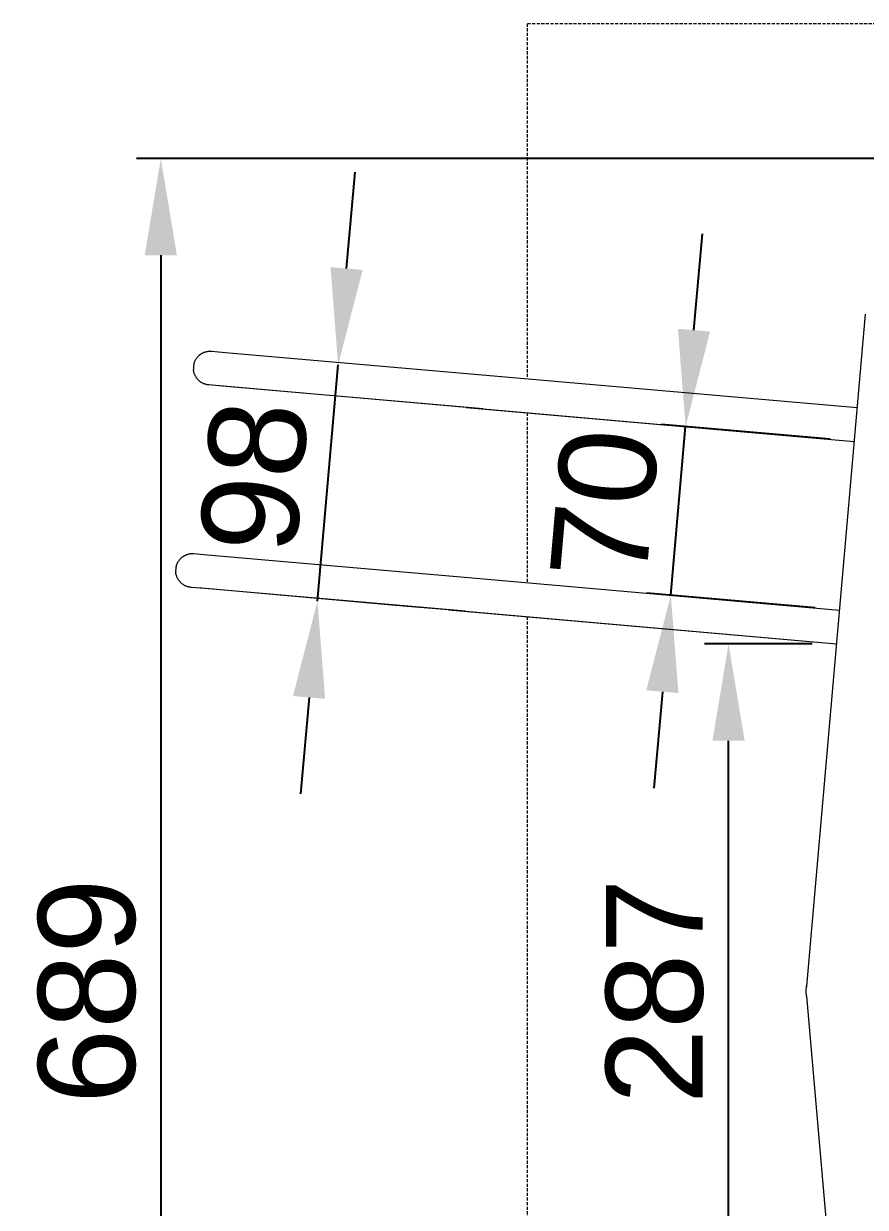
# Model space of a CAD drawing. Header units: millimetres. Extents: x -208 to 4974, y -28 to 3137.
# Drawn here: x -208 to 139.8, y 1375.3 to 1864.6 of the extents above; entities that cross this region are included whole.
import ezdxf

# ---------------------------------------------------------------- set-up
doc = ezdxf.new("R2010")
doc.units = ezdxf.units.MM
doc.linetypes.add('HIDDEN', pattern=[1.905, 1.27, -0.635])
for name, color, linetype, lineweight in [('ZANO_R', 7, 'Continuous', 0), ('ZANO_R_przerywana', 7, 'HIDDEN', 0), ('ZANO_W', 1, 'Continuous', 0)]:
    doc.layers.add(name, color=color, linetype=linetype, lineweight=lineweight)
doc.styles.add('Arial', font='arial.ttf')
doc.styles.get("Standard").update_dxf_attribs({"font": 'ARIALUNI.TTF'})
doc.dimstyles.new('pl i ang', dxfattribs={"dimtxt": 50, "dimasz": 50, "dimexe": 1.25, "dimexo": 0.625, "dimgap": 10, "dimtad": 1, "dimtoh": 1, "dimtxsty": 'Standard', "dimcen": 2.5, "dimclrd": 1, "dimclre": 1, "dimclrt": 1, "dimadec": 0, "dimazin": 0, "dimtfac": 1, "dimtmove": 0, "dimatfit": 3, "dimfxl": 1, "dimarcsym": 1})

# ---------------------------------------------------------------- blocks, each defined once
blk = doc.blocks.new('*D508')
at = {"layer": 'ZANO_W', "color": 1, "lineweight": -2}
for p, q in [((156.71, 1808.86), (-161.35, 1808.86)), ((-151.35, 1768.86), (-151.35, 1160.32)), ((157.54, 1120.32), (-161.35, 1120.32))]:
    blk.add_line(p, q, dxfattribs=at)
at = {"layer": 'ZANO_W', "color": 1}
for points in [[(-144.69, 1768.86), (-158.02, 1768.86), (-151.35, 1808.86)], [(-158.02, 1160.32), (-144.69, 1160.32), (-151.35, 1120.32)]]:
    blk.add_solid(points, dxfattribs=at)
at = {"layer": 'ZANO_W', "color": 1, "insert": (-181.78, 1464.59), "char_height": 40, "attachment_point": 5, "rotation": 90, "style": 'Arial'}
blk.add_mtext('689', dxfattribs=at)
blk = doc.blocks.new('*D509')
at = {"layer": 'ZANO_W', "color": 1, "lineweight": -2}
for p, q in [((68.98, 1737.87), (72.47, 1777.72)), ((125.21, 1692.8), (55.54, 1698.9)), ((59.4, 1628.29), (65.5, 1698.02)), ((119.11, 1623.07), (49.43, 1629.16)), ((55.91, 1588.44), (52.42, 1548.59))]:
    blk.add_line(p, q, dxfattribs=at)
at = {"layer": 'ZANO_W', "color": 1}
for points in [[(62.34, 1738.45), (75.62, 1737.29), (65.5, 1698.02)], [(62.55, 1587.86), (49.27, 1589.02), (59.4, 1628.29)]]:
    blk.add_solid(points, dxfattribs=at)
at = {"layer": 'ZANO_W', "color": 1, "insert": (32.14, 1665.81), "char_height": 40, "attachment_point": 5, "rotation": 85, "style": 'Arial'}
blk.add_mtext('70', dxfattribs=at)
blk = doc.blocks.new('*D510')
at = {"layer": 'ZANO_W', "color": 1, "lineweight": -2}
for p, q in [((-74.59, 1763.38), (-71.1, 1803.23)), ((-88.03, 1724.4), (-88.03, 1724.4)), ((-86.61, 1625.9), (-78.07, 1723.53)), ((-96.58, 1626.78), (-96.58, 1626.78)), ((-90.1, 1586.06), (-93.59, 1546.21))]:
    blk.add_line(p, q, dxfattribs=at)
at = {"layer": 'ZANO_W', "color": 1}
for points in [[(-81.23, 1763.96), (-67.95, 1762.8), (-78.07, 1723.53)], [(-83.46, 1585.48), (-96.74, 1586.64), (-86.61, 1625.9)]]:
    blk.add_solid(points, dxfattribs=at)
at = {"layer": 'ZANO_W', "color": 1, "insert": (-112.65, 1677.37), "char_height": 40, "attachment_point": 5, "rotation": 85, "style": 'Arial'}
blk.add_mtext('98', dxfattribs=at)
blk = doc.blocks.new('*D511')
at = {"layer": 'ZANO_W', "color": 1, "lineweight": -2}
for p, q in [((117.85, 1608.19), (73.26, 1608.19)), ((83.26, 1360.94), (83.26, 1568.19)), ((117.85, 1320.94), (73.26, 1320.94))]:
    blk.add_line(p, q, dxfattribs=at)
at = {"layer": 'ZANO_W', "color": 1}
for points in [[(89.93, 1568.19), (76.6, 1568.19), (83.26, 1608.19)], [(76.6, 1360.94), (89.93, 1360.94), (83.26, 1320.94)]]:
    blk.add_solid(points, dxfattribs=at)
at = {"layer": 'ZANO_W', "color": 1, "insert": (52.84, 1464.57), "char_height": 40, "attachment_point": 5, "rotation": 90, "style": 'Arial'}
blk.add_mtext('287', dxfattribs=at)

msp = doc.modelspace()

# ---------------------------------------------------------------- linework, layer by layer
at = {"layer": 'ZANO_R'}
for p, q in [((139.77, 1744.47), (115.47, 1466.69)), ((-135.74, 1727.26), (-135.57, 1727.42)), ((-135.57, 1727.42), (-135.43, 1727.54)), ((-135.43, 1727.54), (-135.3, 1727.66)), ((-135.3, 1727.66), (-135.15, 1727.77)), ((-135.15, 1727.77), (-135.01, 1727.88)), ((-135.01, 1727.88), (-134.86, 1727.98)), ((-134.86, 1727.98), (-134.71, 1728.08)), ((-134.71, 1728.08), (-134.56, 1728.18)), ((-134.56, 1728.18), (-134.4, 1728.27)), ((-134.4, 1728.27), (-134.22, 1728.37)), ((-134.22, 1728.37), (-134.04, 1728.47)), ((-134.04, 1728.47), (-133.85, 1728.56)), ((-133.85, 1728.56), (-133.66, 1728.65)), ((-133.66, 1728.65), (-133.46, 1728.73)), ((-133.46, 1728.73), (-133.27, 1728.8)), ((-133.27, 1728.8), (-133.07, 1728.87)), ((-133.07, 1728.87), (-132.87, 1728.93)), ((-132.87, 1728.93), (-132.67, 1728.99)), ((-132.67, 1728.99), (-132.46, 1729.04)), ((-132.46, 1729.04), (-132.25, 1729.08)), ((-132.25, 1729.08), (-132.05, 1729.12)), ((-132.05, 1729.12), (-131.84, 1729.15)), ((-131.84, 1729.15), (-131.63, 1729.18)), ((-131.63, 1729.18), (-131.42, 1729.19)), ((-131.42, 1729.19), (-131.21, 1729.21)), ((-131.21, 1729.21), (-131, 1729.21)), ((-131, 1729.21), (-130.79, 1729.21)), ((-130.79, 1729.21), (-130.59, 1729.21)), ((-130.59, 1729.21), (-130.38, 1729.2)), ((-130.38, 1729.2), (-124.69, 1728.7)), ((-124.69, 1728.7), (-31.26, 1720.54)), ((-137.87, 1722.82), (-137.89, 1722.58)), ((-137.89, 1722.58), (-137.89, 1722.34)), ((-137.84, 1723.07), (-137.87, 1722.82)), ((-137.81, 1723.31), (-137.84, 1723.07)), ((-137.77, 1723.54), (-137.81, 1723.31)), ((-137.72, 1723.78), (-137.77, 1723.54)), ((-137.66, 1724.02), (-137.72, 1723.78)), ((-137.66, 1724.02), (-137.6, 1724.23)), ((-137.6, 1724.23), (-137.53, 1724.44)), ((-137.53, 1724.44), (-137.46, 1724.65)), ((-137.46, 1724.65), (-137.38, 1724.86)), ((-137.38, 1724.86), (-137.29, 1725.07)), ((-137.29, 1725.07), (-137.19, 1725.27)), ((-137.19, 1725.27), (-137.09, 1725.47)), ((-137.09, 1725.47), (-136.98, 1725.67)), ((-136.98, 1725.67), (-136.87, 1725.86)), ((-136.87, 1725.86), (-136.75, 1726.05)), ((-136.75, 1726.05), (-136.62, 1726.24)), ((-136.62, 1726.24), (-136.49, 1726.42)), ((-136.49, 1726.42), (-136.36, 1726.6)), ((-136.36, 1726.6), (-136.21, 1726.77)), ((-136.21, 1726.77), (-136.07, 1726.93)), ((-136.07, 1726.93), (-135.91, 1727.1)), ((-135.91, 1727.1), (-135.74, 1727.26)), ((-137.89, 1722.34), (-137.89, 1722.1)), ((-137.89, 1722.1), (-137.89, 1721.86)), ((-137.89, 1721.86), (-137.87, 1721.61)), ((-137.85, 1721.38), (-137.87, 1721.61)), ((-137.81, 1721.14), (-137.85, 1721.38)), ((-137.77, 1720.9), (-137.81, 1721.14)), ((-137.72, 1720.67), (-137.77, 1720.9)), ((-137.67, 1720.43), (-137.72, 1720.67)), ((-137.6, 1720.2), (-137.67, 1720.43)), ((-137.53, 1719.98), (-137.6, 1720.2)), ((-137.45, 1719.75), (-137.53, 1719.98)), ((-137.36, 1719.53), (-137.45, 1719.75)), ((-137.26, 1719.31), (-137.36, 1719.53)), ((-137.16, 1719.09), (-137.26, 1719.31)), ((-137.05, 1718.88), (-137.16, 1719.09)), ((-136.93, 1718.67), (-137.05, 1718.88)), ((-136.81, 1718.46), (-136.93, 1718.67)), ((-136.67, 1718.26), (-136.81, 1718.46)), ((-136.54, 1718.07), (-136.67, 1718.26)), ((-136.39, 1717.88), (-136.54, 1718.07)), ((-136.24, 1717.69), (-136.39, 1717.88)), ((-136.08, 1717.51), (-136.24, 1717.69)), ((-135.92, 1717.34), (-136.08, 1717.51)), ((-31.26, 1720.54), (-16.93, 1719.29)), ((-16.93, 1719.29), (136.39, 1705.87)), ((-135.75, 1717.17), (-135.92, 1717.34)), ((-135.57, 1717.01), (-135.75, 1717.17)), ((-135.39, 1716.85), (-135.57, 1717.01)), ((-135.2, 1716.7), (-135.39, 1716.85)), ((-135.01, 1716.55), (-135.2, 1716.7)), ((-134.82, 1716.42), (-135.01, 1716.55)), ((-134.62, 1716.29), (-134.82, 1716.42)), ((-134.41, 1716.16), (-134.62, 1716.29)), ((-134.2, 1716.04), (-134.41, 1716.16)), ((-133.99, 1715.94), (-134.2, 1716.04)), ((-133.77, 1715.83), (-133.99, 1715.94)), ((-133.55, 1715.74), (-133.77, 1715.83)), ((-133.33, 1715.65), (-133.55, 1715.74)), ((-133.1, 1715.57), (-133.33, 1715.65)), ((-132.87, 1715.5), (-133.1, 1715.57)), ((-132.64, 1715.44), (-132.87, 1715.5)), ((-132.41, 1715.38), (-132.64, 1715.44)), ((-132.18, 1715.33), (-132.41, 1715.38)), ((-131.94, 1715.29), (-132.18, 1715.33)), ((-131.7, 1715.26), (-131.94, 1715.29)), ((-131.46, 1715.24), (-131.7, 1715.26)), ((-125.91, 1714.75), (-131.46, 1715.24)), ((-43.94, 1707.54), (-128.63, 1714.99)), ((-32.48, 1706.59), (-125.91, 1714.75)), ((-25.21, 1705.9), (-43.94, 1707.54)), ((-18.15, 1705.34), (-32.48, 1706.59)), ((-25.21, 1705.9), (135.17, 1691.87)), ((-18.15, 1705.34), (135.17, 1691.93)), ((-142.47, 1644.09), (-142.33, 1644.2)), ((-142.33, 1644.2), (-142.18, 1644.3)), ((-142.18, 1644.3), (-142.03, 1644.4)), ((-142.03, 1644.4), (-141.88, 1644.5)), ((-141.88, 1644.5), (-141.72, 1644.59)), ((-141.72, 1644.59), (-141.54, 1644.69)), ((-141.54, 1644.69), (-141.36, 1644.79)), ((-141.36, 1644.79), (-141.17, 1644.88)), ((-141.17, 1644.88), (-140.98, 1644.97)), ((-140.98, 1644.97), (-140.78, 1645.05)), ((-140.78, 1645.05), (-140.59, 1645.12)), ((-140.59, 1645.12), (-140.39, 1645.19)), ((-140.39, 1645.19), (-140.19, 1645.25)), ((-140.19, 1645.25), (-139.99, 1645.31)), ((-139.99, 1645.31), (-139.78, 1645.36)), ((-139.78, 1645.36), (-139.58, 1645.4)), ((-139.58, 1645.4), (-139.37, 1645.44)), ((-139.37, 1645.44), (-139.16, 1645.47)), ((-139.16, 1645.47), (-138.95, 1645.5)), ((-138.95, 1645.5), (-138.74, 1645.51)), ((-138.74, 1645.51), (-138.53, 1645.53)), ((-138.53, 1645.53), (-138.32, 1645.53)), ((-138.32, 1645.53), (-138.11, 1645.53)), ((-138.11, 1645.53), (-137.91, 1645.53)), ((-137.91, 1645.53), (-137.7, 1645.52)), ((-137.7, 1645.52), (-132.02, 1645.02)), ((-132.02, 1645.02), (-38.58, 1636.86)), ((-145.16, 1639.39), (-145.19, 1639.14)), ((-145.13, 1639.63), (-145.16, 1639.39)), ((-145.09, 1639.86), (-145.13, 1639.63)), ((-145.04, 1640.1), (-145.09, 1639.86)), ((-144.98, 1640.34), (-145.04, 1640.1)), ((-144.98, 1640.34), (-144.92, 1640.55)), ((-144.92, 1640.55), (-144.85, 1640.76)), ((-144.85, 1640.76), (-144.78, 1640.97)), ((-144.78, 1640.97), (-144.7, 1641.18)), ((-144.7, 1641.18), (-144.61, 1641.39)), ((-144.61, 1641.39), (-144.51, 1641.59)), ((-144.51, 1641.59), (-144.41, 1641.79)), ((-144.41, 1641.79), (-144.31, 1641.99)), ((-144.31, 1641.99), (-144.19, 1642.18)), ((-144.19, 1642.18), (-144.07, 1642.37)), ((-144.07, 1642.37), (-143.95, 1642.56)), ((-143.95, 1642.56), (-143.81, 1642.74)), ((-143.81, 1642.74), (-143.68, 1642.92)), ((-143.68, 1642.92), (-143.53, 1643.09)), ((-143.53, 1643.09), (-143.39, 1643.25)), ((-143.39, 1643.25), (-143.23, 1643.41)), ((-143.23, 1643.41), (-143.07, 1643.58)), ((-143.07, 1643.58), (-142.89, 1643.74)), ((-142.89, 1643.74), (-142.76, 1643.86)), ((-142.76, 1643.86), (-142.62, 1643.98)), ((-142.62, 1643.98), (-142.47, 1644.09)), ((-145.21, 1638.9), (-145.22, 1638.66)), ((-145.22, 1638.66), (-145.22, 1638.42)), ((-145.22, 1638.42), (-145.21, 1638.18)), ((-145.19, 1639.14), (-145.21, 1638.9)), ((-145.21, 1638.18), (-145.19, 1637.93)), ((-145.17, 1637.69), (-145.19, 1637.93)), ((-145.13, 1637.46), (-145.17, 1637.69)), ((-145.09, 1637.22), (-145.13, 1637.46)), ((-145.04, 1636.99), (-145.09, 1637.22)), ((-144.99, 1636.75), (-145.04, 1636.99)), ((-144.92, 1636.52), (-144.99, 1636.75)), ((-144.85, 1636.29), (-144.92, 1636.52)), ((-144.77, 1636.07), (-144.85, 1636.29)), ((-144.68, 1635.85), (-144.77, 1636.07)), ((-144.58, 1635.63), (-144.68, 1635.85)), ((-144.48, 1635.41), (-144.58, 1635.63)), ((-144.37, 1635.2), (-144.48, 1635.41)), ((-144.25, 1634.99), (-144.37, 1635.2)), ((-144.13, 1634.78), (-144.25, 1634.99)), ((-144, 1634.58), (-144.13, 1634.78)), ((-143.86, 1634.39), (-144, 1634.58)), ((-143.71, 1634.2), (-143.86, 1634.39)), ((-38.58, 1636.86), (-24.25, 1635.61)), ((-24.25, 1635.61), (129.07, 1622.19)), ((-143.56, 1634.01), (-143.71, 1634.2)), ((-143.4, 1633.83), (-143.56, 1634.01)), ((-143.24, 1633.66), (-143.4, 1633.83)), ((-143.07, 1633.49), (-143.24, 1633.66)), ((-142.89, 1633.33), (-143.07, 1633.49)), ((-142.71, 1633.17), (-142.89, 1633.33)), ((-142.53, 1633.02), (-142.71, 1633.17)), ((-142.33, 1632.87), (-142.53, 1633.02)), ((-142.14, 1632.74), (-142.33, 1632.87)), ((-141.94, 1632.6), (-142.14, 1632.74)), ((-141.73, 1632.48), (-141.94, 1632.6)), ((-141.52, 1632.36), (-141.73, 1632.48)), ((-141.31, 1632.25), (-141.52, 1632.36)), ((-141.09, 1632.15), (-141.31, 1632.25)), ((-140.87, 1632.06), (-141.09, 1632.15)), ((-140.65, 1631.97), (-140.87, 1632.06)), ((-140.42, 1631.89), (-140.65, 1631.97)), ((-140.2, 1631.82), (-140.42, 1631.89)), ((-139.96, 1631.76), (-140.2, 1631.82)), ((-139.73, 1631.7), (-139.96, 1631.76)), ((-139.5, 1631.65), (-139.73, 1631.7)), ((-139.26, 1631.61), (-139.5, 1631.65)), ((-139.02, 1631.58), (-139.26, 1631.61)), ((-138.78, 1631.56), (-139.02, 1631.58)), ((-133.23, 1631.07), (-138.78, 1631.56)), ((-51.26, 1623.86), (-135.96, 1631.31)), ((-39.8, 1622.91), (-133.23, 1631.07)), ((-32.53, 1622.22), (-51.26, 1623.86)), ((-25.47, 1621.66), (-39.8, 1622.91)), ((-32.53, 1622.22), (127.85, 1608.19)), ((-25.47, 1621.66), (127.85, 1608.25)), ((115.38, 1464.59), (115.39, 1465.29)), ((115.39, 1463.9), (115.38, 1464.59)), ((115.39, 1465.29), (115.42, 1465.99)), ((115.42, 1463.2), (115.39, 1463.9)), ((115.42, 1465.99), (115.47, 1466.69)), ((115.47, 1462.5), (115.42, 1463.2)), ((115.47, 1466.69), (115.73, 1466.71)), ((115.73, 1462.48), (115.47, 1462.5)), ((115.47, 1462.5), (139.77, 1184.72))]:
    msp.add_line(p, q, dxfattribs=at)
at = {"layer": 'ZANO_R_przerywana'}
for p, q in [((0.05, 1864.59), (0.05, 1717.8)), ((350.05, 1864.59), (0.05, 1864.59)), ((0.05, 1703.69), (0.05, 1633.48)), ((0.05, 1619.37), (0.05, 1309.82))]:
    msp.add_line(p, q, dxfattribs=at)

# ---------------------------------------------------------------- dimensions: what is measured, and where the dimension line sits
at = {"layer": 'ZANO_W'}
for base, p1, p2, picture, middle in [((-151.35, 1120.32), (166.71, 1808.86), (167.54, 1120.32), '*D508', (-181.78, 1464.59)), ((83.26, 1608.19), (127.85, 1320.94), (127.85, 1608.19), '*D511', (52.84, 1464.57))]:
    dim = msp.add_linear_dim(base=base, p1=p1, p2=p2, angle=90, dimstyle='pl i ang', override={"dimtxt": 40, "dimasz": 40, "dimexe": 10, "dimexo": 10, "dimtoh": 0, "dimdec": 0, "dimtxsty": 'Arial', "dimtdec": 0, "dimtmove": 1}, dxfattribs=at)
    dim.commit()
    dim.dimension.update_dxf_attribs({"geometry": picture, "text_midpoint": middle})
dim = msp.add_aligned_dim(p1=(-86.61, 1625.9), p2=(-78.07, 1723.53), distance=0, dimstyle='pl i ang', override={"dimtxt": 40, "dimasz": 40, "dimexe": 10, "dimexo": 10, "dimtoh": 0, "dimdec": 0, "dimtxsty": 'Arial', "dimtdec": 0, "dimtmove": 1}, dxfattribs=at)
dim.commit()
dim.dimension.update_dxf_attribs({"geometry": '*D510', "text_midpoint": (-112.65, 1677.37)})
dim = msp.add_linear_dim(base=(65.5, 1698.02), p1=(129.07, 1622.19), p2=(135.17, 1691.93), angle=85, dimstyle='pl i ang', override={"dimtxt": 40, "dimasz": 40, "dimexe": 10, "dimexo": 10, "dimtoh": 0, "dimdec": 0, "dimtxsty": 'Arial', "dimtdec": 0, "dimtmove": 1}, dxfattribs=at)
dim.commit()
dim.dimension.update_dxf_attribs({"geometry": '*D509', "text_midpoint": (62.45, 1663.16), "dimtype": 161})

doc.saveas('drawing.dxf')
